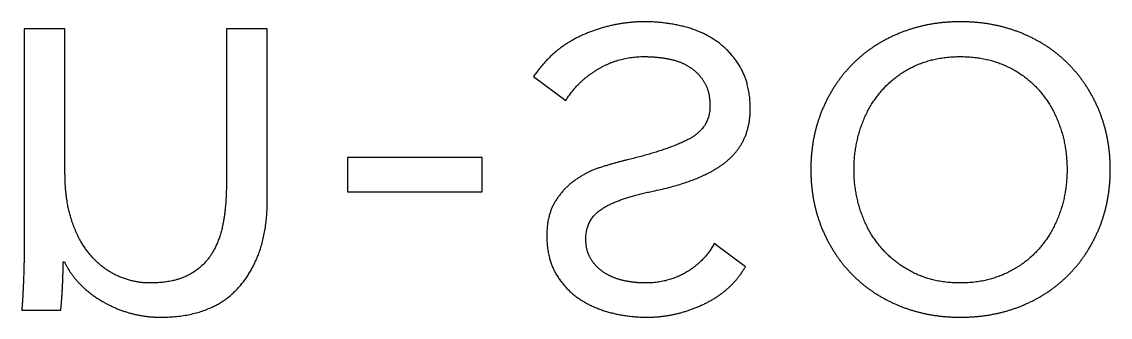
# Model space of a CAD drawing. Header units: millimetres. Extents: x -40 to 41.9, y -24 to 27.5.
# Drawn here: x -6.704 to -3.983, y -2.845 to -2.107 of the extents above; entities that cross this region are included whole.
import ezdxf

# ---------------------------------------------------------------- set-up
doc = ezdxf.new("R2010")
doc.units = ezdxf.units.MM

msp = doc.modelspace()

# ---------------------------------------------------------------- linework, layer by layer
for p, q in [((-5.1472, -2.1065, 0.05), (-5.1472, -2.1065)), ((-5.1472, -2.1065, 0.05), (-5.1472, -2.1065)), ((-5.052, -2.1178, 0.05), (-5.052, -2.1178)), ((-5.052, -2.1178, 0.05), (-5.052, -2.1178)), ((-4.3582, -2.1065, 0.05), (-4.3582, -2.1065)), ((-4.3582, -2.1065, 0.05), (-4.3582, -2.1065)), ((-6.5962, -2.1245), (-6.6982, -2.1245)), ((-6.6982, -2.1245), (-6.6982, -2.672)), ((-6.5962, -2.1245), (-6.6982, -2.1245)), ((-6.5962, -2.1245, 0.05), (-6.6982, -2.1245, 0.05)), ((-6.6982, -2.1245, 0.05), (-6.6982, -2.1245)), ((-6.6982, -2.1245), (-6.6982, -2.672)), ((-6.6982, -2.1245, 0.05), (-6.6982, -2.1245)), ((-6.6982, -2.1245, 0.05), (-6.6982, -2.672, 0.05)), ((-6.6982, -2.1245, 0.05), (-6.6982, -2.672, 0.05)), ((-6.5962, -2.1245, 0.05), (-6.6982, -2.1245, 0.05)), ((-6.5962, -2.4845), (-6.5962, -2.1245)), ((-6.5962, -2.4845), (-6.5962, -2.1245)), ((-6.5962, -2.4845, 0.05), (-6.5962, -2.1245, 0.05)), ((-6.5962, -2.1245, 0.05), (-6.5962, -2.1245)), ((-6.5962, -2.1245, 0.05), (-6.5962, -2.1245)), ((-6.5962, -2.4845, 0.05), (-6.5962, -2.1245, 0.05)), ((-6.0907, -2.1245), (-6.1927, -2.1245)), ((-6.1927, -2.1245), (-6.1927, -2.513)), ((-6.0907, -2.1245), (-6.1927, -2.1245)), ((-6.0907, -2.1245, 0.05), (-6.1927, -2.1245, 0.05)), ((-6.1927, -2.1245, 0.05), (-6.1927, -2.1245)), ((-6.1927, -2.1245), (-6.1927, -2.513)), ((-6.1927, -2.1245, 0.05), (-6.1927, -2.1245)), ((-6.1927, -2.1245, 0.05), (-6.1927, -2.513, 0.05)), ((-6.1927, -2.1245, 0.05), (-6.1927, -2.513, 0.05)), ((-6.0907, -2.1245, 0.05), (-6.1927, -2.1245, 0.05)), ((-6.0907, -2.555), (-6.0907, -2.1245)), ((-6.0907, -2.555), (-6.0907, -2.1245)), ((-6.0907, -2.555, 0.05), (-6.0907, -2.1245, 0.05)), ((-6.0907, -2.1245, 0.05), (-6.0907, -2.1245)), ((-6.0907, -2.1245, 0.05), (-6.0907, -2.1245)), ((-6.0907, -2.555, 0.05), (-6.0907, -2.1245, 0.05)), ((-5.3017, -2.1395, 0.05), (-5.3017, -2.1395)), ((-5.3017, -2.1395, 0.05), (-5.3017, -2.1395)), ((-4.5082, -2.1343, 0.05), (-4.5082, -2.1343)), ((-4.5082, -2.1343, 0.05), (-4.5082, -2.1343)), ((-4.2067, -2.1343, 0.05), (-4.2067, -2.1343)), ((-4.2067, -2.1343, 0.05), (-4.2067, -2.1343)), ((-4.9672, -2.1553, 0.05), (-4.9672, -2.1553)), ((-4.9672, -2.1553, 0.05), (-4.9672, -2.1553)), ((-5.1488, -2.1935, 0.05), (-5.1488, -2.1935)), ((-5.1488, -2.1935, 0.05), (-5.1488, -2.1935)), ((-5.0857, -2.1995, 0.05), (-5.0857, -2.1995)), ((-5.0857, -2.1995, 0.05), (-5.0857, -2.1995)), ((-4.3582, -2.1935), (-4.3582, -2.1935, 0.05)), ((-4.3582, -2.1935), (-4.3582, -2.1935, 0.05)), ((-5.2642, -2.225, 0.05), (-5.2642, -2.225)), ((-5.2642, -2.225, 0.05), (-5.2642, -2.225)), ((-5.0332, -2.2205, 0.05), (-5.0332, -2.2205)), ((-5.0332, -2.2205, 0.05), (-5.0332, -2.2205)), ((-4.9065, -2.2228, 0.05), (-4.9065, -2.2228)), ((-4.9065, -2.2228, 0.05), (-4.9065, -2.2228)), ((-4.6267, -2.2115, 0.05), (-4.6267, -2.2115)), ((-4.6267, -2.2115, 0.05), (-4.6267, -2.2115)), ((-4.4685, -2.2152), (-4.4685, -2.2152, 0.05)), ((-4.4685, -2.2152), (-4.4685, -2.2152, 0.05)), ((-4.2472, -2.2152), (-4.2472, -2.2152, 0.05)), ((-4.2472, -2.2152), (-4.2472, -2.2152, 0.05)), ((-4.0882, -2.2115, 0.05), (-4.0882, -2.2115)), ((-4.0882, -2.2115, 0.05), (-4.0882, -2.2115)), ((-5.4247, -2.243), (-5.3438, -2.303)), ((-5.4247, -2.243, 0.05), (-5.4247, -2.243)), ((-5.4247, -2.243), (-5.3438, -2.303)), ((-5.4247, -2.243, 0.05), (-5.4247, -2.243)), ((-5.4247, -2.243, 0.05), (-5.3438, -2.303, 0.05)), ((-5.4247, -2.243, 0.05), (-5.3438, -2.303, 0.05)), ((-4.9972, -2.2588, 0.05), (-4.9972, -2.2588)), ((-4.9972, -2.2588, 0.05), (-4.9972, -2.2588)), ((-4.5517, -2.2752), (-4.5517, -2.2752, 0.05)), ((-4.5517, -2.2752), (-4.5517, -2.2752, 0.05)), ((-4.1632, -2.2752), (-4.1632, -2.2752, 0.05)), ((-4.1632, -2.2752), (-4.1632, -2.2752, 0.05)), ((-5.3438, -2.303, 0.05), (-5.3438, -2.303)), ((-5.3438, -2.303, 0.05), (-5.3438, -2.303)), ((-4.9838, -2.3165, 0.05), (-4.9838, -2.3165)), ((-4.9838, -2.3165, 0.05), (-4.9838, -2.3165)), ((-4.8832, -2.324, 0.05), (-4.8832, -2.324)), ((-4.8832, -2.324, 0.05), (-4.8832, -2.324)), ((-4.704, -2.3285, 0.05), (-4.704, -2.3285)), ((-4.704, -2.3285, 0.05), (-4.704, -2.3285)), ((-4.011, -2.3285, 0.05), (-4.011, -2.3285)), ((-4.011, -2.3285, 0.05), (-4.011, -2.3285)), ((-4.605, -2.3652), (-4.605, -2.3652, 0.05)), ((-4.605, -2.3652), (-4.605, -2.3652, 0.05)), ((-4.11, -2.3652), (-4.11, -2.3652, 0.05)), ((-4.11, -2.3652), (-4.11, -2.3652, 0.05)), ((-5.037, -2.3997, 0.05), (-5.037, -2.3997)), ((-5.037, -2.3997, 0.05), (-5.037, -2.3997)), ((-5.5537, -2.4455), (-5.8897, -2.4455)), ((-5.8897, -2.4455), (-5.8897, -2.531)), ((-5.5537, -2.4455), (-5.8897, -2.4455)), ((-5.5537, -2.4455, 0.05), (-5.8897, -2.4455, 0.05)), ((-5.8897, -2.4455, 0.05), (-5.8897, -2.4455)), ((-5.8897, -2.4455), (-5.8897, -2.531)), ((-5.8897, -2.4455, 0.05), (-5.8897, -2.4455)), ((-5.8897, -2.4455, 0.05), (-5.8897, -2.531, 0.05)), ((-5.8897, -2.4455, 0.05), (-5.8897, -2.531, 0.05)), ((-5.5537, -2.4455, 0.05), (-5.8897, -2.4455, 0.05)), ((-5.5537, -2.531), (-5.5537, -2.4455)), ((-5.5537, -2.531), (-5.5537, -2.4455)), ((-5.5537, -2.531, 0.05), (-5.5537, -2.4455, 0.05)), ((-5.5537, -2.4455, 0.05), (-5.5537, -2.4455)), ((-5.5537, -2.4455, 0.05), (-5.5537, -2.4455)), ((-5.5537, -2.531, 0.05), (-5.5537, -2.4455, 0.05)), ((-5.2575, -2.4703, 0.05), (-5.2575, -2.4703)), ((-5.2575, -2.4703, 0.05), (-5.2575, -2.4703)), ((-5.1907, -2.4515, 0.05), (-5.1907, -2.4515)), ((-5.1907, -2.4515, 0.05), (-5.1907, -2.4515)), ((-4.9425, -2.4553, 0.05), (-4.9425, -2.4553)), ((-4.9425, -2.4553, 0.05), (-4.9425, -2.4553)), ((-4.7317, -2.4755, 0.05), (-4.7317, -2.4755)), ((-4.7317, -2.4755, 0.05), (-4.7317, -2.4755)), ((-4.6237, -2.4755), (-4.6237, -2.4755, 0.05)), ((-4.6237, -2.4755), (-4.6237, -2.4755, 0.05)), ((-4.0912, -2.4755, 0.05), (-4.0912, -2.4755)), ((-4.0912, -2.4755, 0.05), (-4.0912, -2.4755)), ((-3.9832, -2.4755), (-3.9832, -2.4755, 0.05)), ((-3.9832, -2.4755), (-3.9832, -2.4755, 0.05)), ((-6.5962, -2.4845, 0.05), (-6.5962, -2.4845)), ((-6.5962, -2.4845, 0.05), (-6.5962, -2.4845)), ((-5.3227, -2.5033, 0.05), (-5.3227, -2.5033)), ((-5.3227, -2.5033, 0.05), (-5.3227, -2.5033)), ((-6.1927, -2.513, 0.05), (-6.1927, -2.513)), ((-6.1927, -2.513, 0.05), (-6.1927, -2.513)), ((-5.1263, -2.5295, 0.05), (-5.1263, -2.5295)), ((-5.1263, -2.5295, 0.05), (-5.1263, -2.5295)), ((-6.0907, -2.555, 0.05), (-6.0907, -2.555)), ((-6.0907, -2.555, 0.05), (-6.0907, -2.555)), ((-5.8897, -2.531), (-5.5537, -2.531)), ((-5.8897, -2.531, 0.05), (-5.8897, -2.531)), ((-5.8897, -2.531), (-5.5537, -2.531)), ((-5.8897, -2.531, 0.05), (-5.8897, -2.531)), ((-5.8897, -2.531, 0.05), (-5.5537, -2.531, 0.05)), ((-5.8897, -2.531, 0.05), (-5.5537, -2.531, 0.05)), ((-5.5537, -2.531), (-5.5537, -2.531, 0.05)), ((-5.5537, -2.531), (-5.5537, -2.531, 0.05)), ((-5.3722, -2.558, 0.05), (-5.3722, -2.558)), ((-5.3722, -2.558, 0.05), (-5.3722, -2.558)), ((-5.2537, -2.5737, 0.05), (-5.2537, -2.5737)), ((-5.2537, -2.5737, 0.05), (-5.2537, -2.5737)), ((-6.5782, -2.6067, 0.05), (-6.5782, -2.6067)), ((-6.5782, -2.6067, 0.05), (-6.5782, -2.6067)), ((-4.605, -2.5858), (-4.605, -2.5858, 0.05)), ((-4.605, -2.5858), (-4.605, -2.5858, 0.05)), ((-4.11, -2.5858), (-4.11, -2.5858, 0.05)), ((-4.11, -2.5858), (-4.11, -2.5858, 0.05)), ((-6.2017, -2.6135, 0.05), (-6.2017, -2.6135)), ((-6.2017, -2.6135, 0.05), (-6.2017, -2.6135)), ((-4.704, -2.6225, 0.05), (-4.704, -2.6225)), ((-4.704, -2.6225, 0.05), (-4.704, -2.6225)), ((-4.011, -2.6225, 0.05), (-4.011, -2.6225)), ((-4.011, -2.6225, 0.05), (-4.011, -2.6225)), ((-5.3917, -2.6405, 0.05), (-5.3917, -2.6405)), ((-5.3917, -2.6405, 0.05), (-5.3917, -2.6405)), ((-5.2942, -2.6495, 0.05), (-5.2942, -2.6495)), ((-5.2942, -2.6495, 0.05), (-5.2942, -2.6495)), ((-4.8952, -2.7185), (-4.9732, -2.66)), ((-4.8952, -2.7185), (-4.9732, -2.66)), ((-4.8952, -2.7185, 0.05), (-4.9732, -2.66, 0.05)), ((-4.9732, -2.66, 0.05), (-4.9732, -2.66)), ((-4.9732, -2.66, 0.05), (-4.9732, -2.66)), ((-4.8952, -2.7185, 0.05), (-4.9732, -2.66, 0.05)), ((-6.6982, -2.672, 0.05), (-6.6982, -2.672)), ((-6.6982, -2.672, 0.05), (-6.6982, -2.672)), ((-6.5302, -2.6922, 0.05), (-6.5302, -2.6922)), ((-6.5302, -2.6922, 0.05), (-6.5302, -2.6922)), ((-6.2325, -2.6908, 0.05), (-6.2325, -2.6908)), ((-6.2325, -2.6908, 0.05), (-6.2325, -2.6908)), ((-4.5517, -2.6758), (-4.5517, -2.6758, 0.05)), ((-4.5517, -2.6758), (-4.5517, -2.6758, 0.05)), ((-4.1632, -2.6758), (-4.1632, -2.6758, 0.05)), ((-4.1632, -2.6758), (-4.1632, -2.6758, 0.05)), ((-6.6007, -2.7065), (-6.5977, -2.7065)), ((-6.6007, -2.7065, 0.05), (-6.6007, -2.7065)), ((-6.6007, -2.7065), (-6.5977, -2.7065)), ((-6.6007, -2.7065, 0.05), (-6.6007, -2.7065)), ((-6.6007, -2.7065, 0.05), (-6.5977, -2.7065, 0.05)), ((-6.6007, -2.7065, 0.05), (-6.5977, -2.7065, 0.05)), ((-6.5977, -2.7065, 0.05), (-6.5977, -2.7065)), ((-6.5977, -2.7065, 0.05), (-6.5977, -2.7065)), ((-5.2815, -2.699, 0.05), (-5.2815, -2.699)), ((-5.2815, -2.699, 0.05), (-5.2815, -2.699)), ((-4.8952, -2.7185), (-4.8952, -2.7185, 0.05)), ((-4.8952, -2.7185), (-4.8952, -2.7185, 0.05)), ((-6.6997, -2.7455, 0.05), (-6.6997, -2.7455)), ((-6.6997, -2.7455, 0.05), (-6.6997, -2.7455)), ((-6.462, -2.7425, 0.05), (-6.462, -2.7425)), ((-6.462, -2.7425, 0.05), (-6.462, -2.7425)), ((-6.291, -2.741, 0.05), (-6.291, -2.741)), ((-6.291, -2.741, 0.05), (-6.291, -2.741)), ((-5.3707, -2.7327, 0.05), (-5.3707, -2.7327)), ((-5.3707, -2.7327, 0.05), (-5.3707, -2.7327)), ((-5.2477, -2.7335, 0.05), (-5.2477, -2.7335)), ((-5.2477, -2.7335, 0.05), (-5.2477, -2.7335)), ((-5.0415, -2.7313, 0.05), (-5.0415, -2.7313)), ((-5.0415, -2.7313, 0.05), (-5.0415, -2.7313)), ((-4.6267, -2.7395, 0.05), (-4.6267, -2.7395)), ((-4.6267, -2.7395, 0.05), (-4.6267, -2.7395)), ((-4.4685, -2.7365), (-4.4685, -2.7365, 0.05)), ((-4.4685, -2.7365), (-4.4685, -2.7365, 0.05)), ((-4.2472, -2.7365), (-4.2472, -2.7365, 0.05)), ((-4.2472, -2.7365), (-4.2472, -2.7365, 0.05)), ((-4.0882, -2.7395, 0.05), (-4.0882, -2.7395)), ((-4.0882, -2.7395, 0.05), (-4.0882, -2.7395)), ((-6.6022, -2.7635, 0.05), (-6.6022, -2.7635)), ((-6.6022, -2.7635, 0.05), (-6.6022, -2.7635)), ((-6.3832, -2.759, 0.05), (-6.3832, -2.759)), ((-6.3832, -2.759, 0.05), (-6.3832, -2.759)), ((-6.1575, -2.765, 0.05), (-6.1575, -2.765)), ((-6.1575, -2.765, 0.05), (-6.1575, -2.765)), ((-5.1997, -2.753, 0.05), (-5.1997, -2.753)), ((-5.1997, -2.753, 0.05), (-5.1997, -2.753)), ((-5.1457, -2.759, 0.05), (-5.1457, -2.759)), ((-5.1457, -2.759, 0.05), (-5.1457, -2.759)), ((-4.3582, -2.759), (-4.3582, -2.759, 0.05)), ((-4.3582, -2.759), (-4.3582, -2.759, 0.05)), ((-5.3145, -2.7958, 0.05), (-5.3145, -2.7958)), ((-5.3145, -2.7958, 0.05), (-5.3145, -2.7958)), ((-6.7042, -2.8265), (-6.6067, -2.8265)), ((-6.7042, -2.8265), (-6.6067, -2.8265)), ((-6.7042, -2.8265), (-6.7042, -2.8265, 0.05)), ((-6.7042, -2.8265, 0.05), (-6.6067, -2.8265, 0.05)), ((-6.7042, -2.8265), (-6.7042, -2.8265, 0.05)), ((-6.7042, -2.8265, 0.05), (-6.6067, -2.8265, 0.05)), ((-6.6067, -2.8265, 0.05), (-6.6067, -2.8265)), ((-6.6067, -2.8265, 0.05), (-6.6067, -2.8265)), ((-6.5002, -2.8063, 0.05), (-6.5002, -2.8063)), ((-6.5002, -2.8063, 0.05), (-6.5002, -2.8063)), ((-4.9987, -2.8115, 0.05), (-4.9987, -2.8115)), ((-4.9987, -2.8115, 0.05), (-4.9987, -2.8115)), ((-4.5082, -2.8168, 0.05), (-4.5082, -2.8168)), ((-4.5082, -2.8168, 0.05), (-4.5082, -2.8168)), ((-4.2067, -2.8168, 0.05), (-4.2067, -2.8168)), ((-4.2067, -2.8168, 0.05), (-4.2067, -2.8168)), ((-6.3577, -2.8445, 0.05), (-6.3577, -2.8445)), ((-6.3577, -2.8445, 0.05), (-6.3577, -2.8445)), ((-5.2342, -2.8325, 0.05), (-5.2342, -2.8325)), ((-5.2342, -2.8325, 0.05), (-5.2342, -2.8325)), ((-5.1413, -2.8445, 0.05), (-5.1413, -2.8445)), ((-5.1413, -2.8445, 0.05), (-5.1413, -2.8445)), ((-4.3582, -2.8445, 0.05), (-4.3582, -2.8445)), ((-4.3582, -2.8445, 0.05), (-4.3582, -2.8445))]:
    msp.add_line(p, q)
for points in [[(-5.1472, -2.1065), (-5.2267, -2.1065), (-5.3017, -2.1395)], [(-5.1472, -2.1065), (-5.2267, -2.1065), (-5.3017, -2.1395)], [(-5.1472, -2.1065, 0.05), (-5.2267, -2.1065, 0.05), (-5.3017, -2.1395, 0.05)], [(-5.1472, -2.1065, 0.05), (-5.2267, -2.1065, 0.05), (-5.3017, -2.1395, 0.05)], [(-5.052, -2.1178), (-5.0992, -2.1065), (-5.1472, -2.1065)], [(-5.052, -2.1178), (-5.0992, -2.1065), (-5.1472, -2.1065)], [(-5.052, -2.1178, 0.05), (-5.0992, -2.1065, 0.05), (-5.1472, -2.1065, 0.05)], [(-5.052, -2.1178, 0.05), (-5.0992, -2.1065, 0.05), (-5.1472, -2.1065, 0.05)], [(-4.9672, -2.1553), (-5.0047, -2.129), (-5.052, -2.1178)], [(-4.9672, -2.1553), (-5.0047, -2.129), (-5.052, -2.1178)], [(-4.9672, -2.1553, 0.05), (-5.0047, -2.129, 0.05), (-5.052, -2.1178, 0.05)], [(-4.9672, -2.1553, 0.05), (-5.0047, -2.129, 0.05), (-5.052, -2.1178, 0.05)], [(-4.3582, -2.1065), (-4.4392, -2.1065), (-4.5082, -2.1343)], [(-4.3582, -2.1065), (-4.4392, -2.1065), (-4.5082, -2.1343)], [(-4.3582, -2.1065, 0.05), (-4.4392, -2.1065, 0.05), (-4.5082, -2.1343, 0.05)], [(-4.3582, -2.1065, 0.05), (-4.4392, -2.1065, 0.05), (-4.5082, -2.1343, 0.05)], [(-4.2067, -2.1343), (-4.2757, -2.1065), (-4.3582, -2.1065)], [(-4.2067, -2.1343), (-4.2757, -2.1065), (-4.3582, -2.1065)], [(-4.2067, -2.1343, 0.05), (-4.2757, -2.1065, 0.05), (-4.3582, -2.1065, 0.05)], [(-4.2067, -2.1343, 0.05), (-4.2757, -2.1065, 0.05), (-4.3582, -2.1065, 0.05)], [(-5.3017, -2.1395), (-5.3767, -2.1725), (-5.4247, -2.243)], [(-5.3017, -2.1395), (-5.3767, -2.1725), (-5.4247, -2.243)], [(-5.3017, -2.1395, 0.05), (-5.3767, -2.1725, 0.05), (-5.4247, -2.243, 0.05)], [(-5.3017, -2.1395, 0.05), (-5.3767, -2.1725, 0.05), (-5.4247, -2.243, 0.05)], [(-4.5082, -2.1343), (-4.5772, -2.162), (-4.6267, -2.2115)], [(-4.5082, -2.1343), (-4.5772, -2.162), (-4.6267, -2.2115)], [(-4.5082, -2.1343, 0.05), (-4.5772, -2.162, 0.05), (-4.6267, -2.2115, 0.05)], [(-4.5082, -2.1343, 0.05), (-4.5772, -2.162, 0.05), (-4.6267, -2.2115, 0.05)], [(-4.0882, -2.2115), (-4.1377, -2.162), (-4.2067, -2.1343)], [(-4.0882, -2.2115), (-4.1377, -2.162), (-4.2067, -2.1343)], [(-4.0882, -2.2115, 0.05), (-4.1377, -2.162, 0.05), (-4.2067, -2.1343, 0.05)], [(-4.0882, -2.2115, 0.05), (-4.1377, -2.162, 0.05), (-4.2067, -2.1343, 0.05)], [(-4.9065, -2.2228), (-4.9297, -2.1815), (-4.9672, -2.1553)], [(-4.9065, -2.2228), (-4.9297, -2.1815), (-4.9672, -2.1553)], [(-4.9065, -2.2228, 0.05), (-4.9297, -2.1815, 0.05), (-4.9672, -2.1553, 0.05)], [(-4.9065, -2.2228, 0.05), (-4.9297, -2.1815, 0.05), (-4.9672, -2.1553, 0.05)], [(-5.2642, -2.225), (-5.2117, -2.1935), (-5.1488, -2.1935)], [(-5.2642, -2.225), (-5.2117, -2.1935), (-5.1488, -2.1935)], [(-5.2642, -2.225, 0.05), (-5.2117, -2.1935, 0.05), (-5.1488, -2.1935, 0.05)], [(-5.2642, -2.225, 0.05), (-5.2117, -2.1935, 0.05), (-5.1488, -2.1935, 0.05)], [(-5.1488, -2.1935), (-5.1157, -2.1935), (-5.0857, -2.1995)], [(-5.1488, -2.1935), (-5.1157, -2.1935), (-5.0857, -2.1995)], [(-5.1488, -2.1935, 0.05), (-5.1157, -2.1935, 0.05), (-5.0857, -2.1995, 0.05)], [(-5.1488, -2.1935, 0.05), (-5.1157, -2.1935, 0.05), (-5.0857, -2.1995, 0.05)], [(-5.0857, -2.1995), (-5.0557, -2.2055), (-5.0332, -2.2205)], [(-5.0857, -2.1995), (-5.0557, -2.2055), (-5.0332, -2.2205)], [(-5.0857, -2.1995, 0.05), (-5.0557, -2.2055, 0.05), (-5.0332, -2.2205, 0.05)], [(-5.0857, -2.1995, 0.05), (-5.0557, -2.2055, 0.05), (-5.0332, -2.2205, 0.05)], [(-4.4685, -2.2152), (-4.4197, -2.1935), (-4.3582, -2.1935)], [(-4.4685, -2.2152), (-4.4197, -2.1935), (-4.3582, -2.1935)], [(-4.4685, -2.2152, 0.05), (-4.4197, -2.1935, 0.05), (-4.3582, -2.1935, 0.05)], [(-4.4685, -2.2152, 0.05), (-4.4197, -2.1935, 0.05), (-4.3582, -2.1935, 0.05)], [(-4.3582, -2.1935), (-4.2967, -2.1935), (-4.2472, -2.2152)], [(-4.3582, -2.1935), (-4.2967, -2.1935), (-4.2472, -2.2152)], [(-4.3582, -2.1935, 0.05), (-4.2967, -2.1935, 0.05), (-4.2472, -2.2152, 0.05)], [(-4.3582, -2.1935, 0.05), (-4.2967, -2.1935, 0.05), (-4.2472, -2.2152, 0.05)], [(-5.3438, -2.303), (-5.3167, -2.2565), (-5.2642, -2.225)], [(-5.3438, -2.303), (-5.3167, -2.2565), (-5.2642, -2.225)], [(-5.3438, -2.303, 0.05), (-5.3167, -2.2565, 0.05), (-5.2642, -2.225, 0.05)], [(-5.3438, -2.303, 0.05), (-5.3167, -2.2565, 0.05), (-5.2642, -2.225, 0.05)], [(-5.0332, -2.2205), (-5.0107, -2.2355), (-4.9972, -2.2588)], [(-5.0332, -2.2205), (-5.0107, -2.2355), (-4.9972, -2.2588)], [(-5.0332, -2.2205, 0.05), (-5.0107, -2.2355, 0.05), (-4.9972, -2.2588, 0.05)], [(-5.0332, -2.2205, 0.05), (-5.0107, -2.2355, 0.05), (-4.9972, -2.2588, 0.05)], [(-4.8832, -2.324), (-4.8832, -2.264), (-4.9065, -2.2228)], [(-4.8832, -2.324), (-4.8832, -2.264), (-4.9065, -2.2228)], [(-4.8832, -2.324, 0.05), (-4.8832, -2.264, 0.05), (-4.9065, -2.2228, 0.05)], [(-4.8832, -2.324, 0.05), (-4.8832, -2.264, 0.05), (-4.9065, -2.2228, 0.05)], [(-4.6267, -2.2115), (-4.6762, -2.261), (-4.704, -2.3285)], [(-4.6267, -2.2115), (-4.6762, -2.261), (-4.704, -2.3285)], [(-4.6267, -2.2115, 0.05), (-4.6762, -2.261, 0.05), (-4.704, -2.3285, 0.05)], [(-4.6267, -2.2115, 0.05), (-4.6762, -2.261, 0.05), (-4.704, -2.3285, 0.05)], [(-4.5517, -2.2752), (-4.5172, -2.237), (-4.4685, -2.2152)], [(-4.5517, -2.2752), (-4.5172, -2.237), (-4.4685, -2.2152)], [(-4.5517, -2.2752, 0.05), (-4.5172, -2.237, 0.05), (-4.4685, -2.2152, 0.05)], [(-4.5517, -2.2752, 0.05), (-4.5172, -2.237, 0.05), (-4.4685, -2.2152, 0.05)], [(-4.2472, -2.2152), (-4.1977, -2.237), (-4.1632, -2.2752)], [(-4.2472, -2.2152), (-4.1977, -2.237), (-4.1632, -2.2752)], [(-4.2472, -2.2152, 0.05), (-4.1977, -2.237, 0.05), (-4.1632, -2.2752, 0.05)], [(-4.2472, -2.2152, 0.05), (-4.1977, -2.237, 0.05), (-4.1632, -2.2752, 0.05)], [(-4.011, -2.3285), (-4.0387, -2.261), (-4.0882, -2.2115)], [(-4.011, -2.3285), (-4.0387, -2.261), (-4.0882, -2.2115)], [(-4.011, -2.3285, 0.05), (-4.0387, -2.261, 0.05), (-4.0882, -2.2115, 0.05)], [(-4.011, -2.3285, 0.05), (-4.0387, -2.261, 0.05), (-4.0882, -2.2115, 0.05)], [(-4.9972, -2.2588), (-4.9838, -2.282), (-4.9838, -2.3165)], [(-4.9972, -2.2588), (-4.9838, -2.282), (-4.9838, -2.3165)], [(-4.9972, -2.2588, 0.05), (-4.9838, -2.282, 0.05), (-4.9838, -2.3165, 0.05)], [(-4.9972, -2.2588, 0.05), (-4.9838, -2.282, 0.05), (-4.9838, -2.3165, 0.05)], [(-4.605, -2.3652), (-4.5862, -2.3135), (-4.5517, -2.2752)], [(-4.605, -2.3652), (-4.5862, -2.3135), (-4.5517, -2.2752)], [(-4.605, -2.3652, 0.05), (-4.5862, -2.3135, 0.05), (-4.5517, -2.2752, 0.05)], [(-4.605, -2.3652, 0.05), (-4.5862, -2.3135, 0.05), (-4.5517, -2.2752, 0.05)], [(-4.1632, -2.2752), (-4.1287, -2.3135), (-4.11, -2.3652)], [(-4.1632, -2.2752), (-4.1287, -2.3135), (-4.11, -2.3652)], [(-4.1632, -2.2752, 0.05), (-4.1287, -2.3135, 0.05), (-4.11, -2.3652, 0.05)], [(-4.1632, -2.2752, 0.05), (-4.1287, -2.3135, 0.05), (-4.11, -2.3652, 0.05)], [(-4.9838, -2.3165), (-4.9838, -2.372), (-5.037, -2.3997)], [(-4.9838, -2.3165), (-4.9838, -2.372), (-5.037, -2.3997)], [(-4.9838, -2.3165, 0.05), (-4.9838, -2.372, 0.05), (-5.037, -2.3997, 0.05)], [(-4.9838, -2.3165, 0.05), (-4.9838, -2.372, 0.05), (-5.037, -2.3997, 0.05)], [(-4.9425, -2.4553), (-4.8832, -2.4065), (-4.8832, -2.324)], [(-4.9425, -2.4553), (-4.8832, -2.4065), (-4.8832, -2.324)], [(-4.9425, -2.4553, 0.05), (-4.8832, -2.4065, 0.05), (-4.8832, -2.324, 0.05)], [(-4.9425, -2.4553, 0.05), (-4.8832, -2.4065, 0.05), (-4.8832, -2.324, 0.05)], [(-4.704, -2.3285), (-4.7317, -2.396), (-4.7317, -2.4755)], [(-4.704, -2.3285), (-4.7317, -2.396), (-4.7317, -2.4755)], [(-4.704, -2.3285, 0.05), (-4.7317, -2.396, 0.05), (-4.7317, -2.4755, 0.05)], [(-4.704, -2.3285, 0.05), (-4.7317, -2.396, 0.05), (-4.7317, -2.4755, 0.05)], [(-3.9832, -2.4755), (-3.9832, -2.396), (-4.011, -2.3285)], [(-3.9832, -2.4755), (-3.9832, -2.396), (-4.011, -2.3285)], [(-3.9832, -2.4755, 0.05), (-3.9832, -2.396, 0.05), (-4.011, -2.3285, 0.05)], [(-3.9832, -2.4755, 0.05), (-3.9832, -2.396, 0.05), (-4.011, -2.3285, 0.05)], [(-4.6237, -2.4755), (-4.6237, -2.417), (-4.605, -2.3652)], [(-4.6237, -2.4755), (-4.6237, -2.417), (-4.605, -2.3652)], [(-4.6237, -2.4755, 0.05), (-4.6237, -2.417, 0.05), (-4.605, -2.3652, 0.05)], [(-4.6237, -2.4755, 0.05), (-4.6237, -2.417, 0.05), (-4.605, -2.3652, 0.05)], [(-4.11, -2.3652), (-4.0912, -2.417), (-4.0912, -2.4755)], [(-4.11, -2.3652), (-4.0912, -2.417), (-4.0912, -2.4755)], [(-4.11, -2.3652, 0.05), (-4.0912, -2.417, 0.05), (-4.0912, -2.4755, 0.05)], [(-4.11, -2.3652, 0.05), (-4.0912, -2.417, 0.05), (-4.0912, -2.4755, 0.05)], [(-5.037, -2.3997), (-5.0902, -2.4275), (-5.1907, -2.4515)], [(-5.037, -2.3997), (-5.0902, -2.4275), (-5.1907, -2.4515)], [(-5.037, -2.3997, 0.05), (-5.0902, -2.4275, 0.05), (-5.1907, -2.4515, 0.05)], [(-5.037, -2.3997, 0.05), (-5.0902, -2.4275, 0.05), (-5.1907, -2.4515, 0.05)], [(-5.2575, -2.4703), (-5.2927, -2.4815), (-5.3227, -2.5033)], [(-5.2575, -2.4703), (-5.2927, -2.4815), (-5.3227, -2.5033)], [(-5.2575, -2.4703, 0.05), (-5.2927, -2.4815, 0.05), (-5.3227, -2.5033, 0.05)], [(-5.2575, -2.4703, 0.05), (-5.2927, -2.4815, 0.05), (-5.3227, -2.5033, 0.05)], [(-5.1907, -2.4515), (-5.2222, -2.459), (-5.2575, -2.4703)], [(-5.1907, -2.4515), (-5.2222, -2.459), (-5.2575, -2.4703)], [(-5.1907, -2.4515, 0.05), (-5.2222, -2.459, 0.05), (-5.2575, -2.4703, 0.05)], [(-5.1907, -2.4515, 0.05), (-5.2222, -2.459, 0.05), (-5.2575, -2.4703, 0.05)], [(-5.1263, -2.5295), (-5.0017, -2.504), (-4.9425, -2.4553)], [(-5.1263, -2.5295), (-5.0017, -2.504), (-4.9425, -2.4553)], [(-5.1263, -2.5295, 0.05), (-5.0017, -2.504, 0.05), (-4.9425, -2.4553, 0.05)], [(-5.1263, -2.5295, 0.05), (-5.0017, -2.504, 0.05), (-4.9425, -2.4553, 0.05)], [(-4.7317, -2.4755), (-4.7317, -2.555), (-4.704, -2.6225)], [(-4.7317, -2.4755), (-4.7317, -2.555), (-4.704, -2.6225)], [(-4.7317, -2.4755, 0.05), (-4.7317, -2.555, 0.05), (-4.704, -2.6225, 0.05)], [(-4.7317, -2.4755, 0.05), (-4.7317, -2.555, 0.05), (-4.704, -2.6225, 0.05)], [(-4.605, -2.5858), (-4.6237, -2.534), (-4.6237, -2.4755)], [(-4.605, -2.5858), (-4.6237, -2.534), (-4.6237, -2.4755)], [(-4.605, -2.5858, 0.05), (-4.6237, -2.534, 0.05), (-4.6237, -2.4755, 0.05)], [(-4.605, -2.5858, 0.05), (-4.6237, -2.534, 0.05), (-4.6237, -2.4755, 0.05)], [(-4.0912, -2.4755), (-4.0912, -2.534), (-4.11, -2.5858)], [(-4.0912, -2.4755), (-4.0912, -2.534), (-4.11, -2.5858)], [(-4.0912, -2.4755, 0.05), (-4.0912, -2.534, 0.05), (-4.11, -2.5858, 0.05)], [(-4.0912, -2.4755, 0.05), (-4.0912, -2.534, 0.05), (-4.11, -2.5858, 0.05)], [(-4.011, -2.6225), (-3.9832, -2.555), (-3.9832, -2.4755)], [(-4.011, -2.6225), (-3.9832, -2.555), (-3.9832, -2.4755)], [(-4.011, -2.6225, 0.05), (-3.9832, -2.555, 0.05), (-3.9832, -2.4755, 0.05)], [(-4.011, -2.6225, 0.05), (-3.9832, -2.555, 0.05), (-3.9832, -2.4755, 0.05)], [(-6.5782, -2.6067), (-6.5962, -2.555), (-6.5962, -2.4845)], [(-6.5782, -2.6067), (-6.5962, -2.555), (-6.5962, -2.4845)], [(-6.5782, -2.6067, 0.05), (-6.5962, -2.555, 0.05), (-6.5962, -2.4845, 0.05)], [(-6.5782, -2.6067, 0.05), (-6.5962, -2.555, 0.05), (-6.5962, -2.4845, 0.05)], [(-5.3227, -2.5033), (-5.3527, -2.525), (-5.3722, -2.558)], [(-5.3227, -2.5033), (-5.3527, -2.525), (-5.3722, -2.558)], [(-5.3227, -2.5033, 0.05), (-5.3527, -2.525, 0.05), (-5.3722, -2.558, 0.05)], [(-5.3227, -2.5033, 0.05), (-5.3527, -2.525, 0.05), (-5.3722, -2.558, 0.05)], [(-6.1927, -2.513), (-6.1927, -2.5685), (-6.2017, -2.6135)], [(-6.1927, -2.513), (-6.1927, -2.5685), (-6.2017, -2.6135)], [(-6.1927, -2.513, 0.05), (-6.1927, -2.5685, 0.05), (-6.2017, -2.6135, 0.05)], [(-6.1927, -2.513, 0.05), (-6.1927, -2.5685, 0.05), (-6.2017, -2.6135, 0.05)], [(-5.2537, -2.5737), (-5.2132, -2.5475), (-5.1263, -2.5295)], [(-5.2537, -2.5737), (-5.2132, -2.5475), (-5.1263, -2.5295)], [(-5.2537, -2.5737, 0.05), (-5.2132, -2.5475, 0.05), (-5.1263, -2.5295, 0.05)], [(-5.2537, -2.5737, 0.05), (-5.2132, -2.5475, 0.05), (-5.1263, -2.5295, 0.05)], [(-6.1575, -2.765), (-6.0907, -2.6855), (-6.0907, -2.555)], [(-6.1575, -2.765), (-6.0907, -2.6855), (-6.0907, -2.555)], [(-6.1575, -2.765, 0.05), (-6.0907, -2.6855, 0.05), (-6.0907, -2.555, 0.05)], [(-6.1575, -2.765, 0.05), (-6.0907, -2.6855, 0.05), (-6.0907, -2.555, 0.05)], [(-5.3722, -2.558), (-5.3917, -2.591), (-5.3917, -2.6405)], [(-5.3722, -2.558), (-5.3917, -2.591), (-5.3917, -2.6405)], [(-5.3722, -2.558, 0.05), (-5.3917, -2.591, 0.05), (-5.3917, -2.6405, 0.05)], [(-5.3722, -2.558, 0.05), (-5.3917, -2.591, 0.05), (-5.3917, -2.6405, 0.05)], [(-5.2942, -2.6495), (-5.2942, -2.6), (-5.2537, -2.5737)], [(-5.2942, -2.6495), (-5.2942, -2.6), (-5.2537, -2.5737)], [(-5.2942, -2.6495, 0.05), (-5.2942, -2.6, 0.05), (-5.2537, -2.5737, 0.05)], [(-5.2942, -2.6495, 0.05), (-5.2942, -2.6, 0.05), (-5.2537, -2.5737, 0.05)], [(-6.5302, -2.6922), (-6.5602, -2.6585), (-6.5782, -2.6067)], [(-6.5302, -2.6922), (-6.5602, -2.6585), (-6.5782, -2.6067)], [(-6.5302, -2.6922, 0.05), (-6.5602, -2.6585, 0.05), (-6.5782, -2.6067, 0.05)], [(-6.5302, -2.6922, 0.05), (-6.5602, -2.6585, 0.05), (-6.5782, -2.6067, 0.05)], [(-4.5517, -2.6758), (-4.5862, -2.6375), (-4.605, -2.5858)], [(-4.5517, -2.6758), (-4.5862, -2.6375), (-4.605, -2.5858)], [(-4.5517, -2.6758, 0.05), (-4.5862, -2.6375, 0.05), (-4.605, -2.5858, 0.05)], [(-4.5517, -2.6758, 0.05), (-4.5862, -2.6375, 0.05), (-4.605, -2.5858, 0.05)], [(-4.11, -2.5858), (-4.1287, -2.6375), (-4.1632, -2.6758)], [(-4.11, -2.5858), (-4.1287, -2.6375), (-4.1632, -2.6758)], [(-4.11, -2.5858, 0.05), (-4.1287, -2.6375, 0.05), (-4.1632, -2.6758, 0.05)], [(-4.11, -2.5858, 0.05), (-4.1287, -2.6375, 0.05), (-4.1632, -2.6758, 0.05)], [(-6.2017, -2.6135), (-6.2107, -2.6585), (-6.2325, -2.6908)], [(-6.2017, -2.6135), (-6.2107, -2.6585), (-6.2325, -2.6908)], [(-6.2017, -2.6135, 0.05), (-6.2107, -2.6585, 0.05), (-6.2325, -2.6908, 0.05)], [(-6.2017, -2.6135, 0.05), (-6.2107, -2.6585, 0.05), (-6.2325, -2.6908, 0.05)], [(-4.704, -2.6225), (-4.6762, -2.69), (-4.6267, -2.7395)], [(-4.704, -2.6225), (-4.6762, -2.69), (-4.6267, -2.7395)], [(-4.704, -2.6225, 0.05), (-4.6762, -2.69, 0.05), (-4.6267, -2.7395, 0.05)], [(-4.704, -2.6225, 0.05), (-4.6762, -2.69, 0.05), (-4.6267, -2.7395, 0.05)], [(-4.0882, -2.7395), (-4.0387, -2.69), (-4.011, -2.6225)], [(-4.0882, -2.7395), (-4.0387, -2.69), (-4.011, -2.6225)], [(-4.0882, -2.7395, 0.05), (-4.0387, -2.69, 0.05), (-4.011, -2.6225, 0.05)], [(-4.0882, -2.7395, 0.05), (-4.0387, -2.69, 0.05), (-4.011, -2.6225, 0.05)], [(-5.3917, -2.6405), (-5.3917, -2.6945), (-5.3707, -2.7327)], [(-5.3917, -2.6405), (-5.3917, -2.6945), (-5.3707, -2.7327)], [(-5.3917, -2.6405, 0.05), (-5.3917, -2.6945, 0.05), (-5.3707, -2.7327, 0.05)], [(-5.3917, -2.6405, 0.05), (-5.3917, -2.6945, 0.05), (-5.3707, -2.7327, 0.05)], [(-5.2815, -2.699), (-5.2942, -2.678), (-5.2942, -2.6495)], [(-5.2815, -2.699), (-5.2942, -2.678), (-5.2942, -2.6495)], [(-5.2815, -2.699, 0.05), (-5.2942, -2.678, 0.05), (-5.2942, -2.6495, 0.05)], [(-5.2815, -2.699, 0.05), (-5.2942, -2.678, 0.05), (-5.2942, -2.6495, 0.05)], [(-4.9732, -2.66), (-4.9957, -2.7035), (-5.0415, -2.7313)], [(-4.9732, -2.66), (-4.9957, -2.7035), (-5.0415, -2.7313)], [(-4.9732, -2.66, 0.05), (-4.9957, -2.7035, 0.05), (-5.0415, -2.7313, 0.05)], [(-4.9732, -2.66, 0.05), (-4.9957, -2.7035, 0.05), (-5.0415, -2.7313, 0.05)], [(-6.6982, -2.672), (-6.6982, -2.7005), (-6.6997, -2.7455)], [(-6.6982, -2.672), (-6.6982, -2.7005), (-6.6997, -2.7455)], [(-6.6982, -2.672, 0.05), (-6.6982, -2.7005, 0.05), (-6.6997, -2.7455, 0.05)], [(-6.6982, -2.672, 0.05), (-6.6982, -2.7005, 0.05), (-6.6997, -2.7455, 0.05)], [(-6.462, -2.7425), (-6.5002, -2.726), (-6.5302, -2.6922)], [(-6.462, -2.7425), (-6.5002, -2.726), (-6.5302, -2.6922)], [(-6.462, -2.7425, 0.05), (-6.5002, -2.726, 0.05), (-6.5302, -2.6922, 0.05)], [(-6.462, -2.7425, 0.05), (-6.5002, -2.726, 0.05), (-6.5302, -2.6922, 0.05)], [(-6.2325, -2.6908), (-6.2542, -2.723), (-6.291, -2.741)], [(-6.2325, -2.6908), (-6.2542, -2.723), (-6.291, -2.741)], [(-6.2325, -2.6908, 0.05), (-6.2542, -2.723, 0.05), (-6.291, -2.741, 0.05)], [(-6.2325, -2.6908, 0.05), (-6.2542, -2.723, 0.05), (-6.291, -2.741, 0.05)], [(-4.4685, -2.7365), (-4.5172, -2.714), (-4.5517, -2.6758)], [(-4.4685, -2.7365), (-4.5172, -2.714), (-4.5517, -2.6758)], [(-4.4685, -2.7365, 0.05), (-4.5172, -2.714, 0.05), (-4.5517, -2.6758, 0.05)], [(-4.4685, -2.7365, 0.05), (-4.5172, -2.714, 0.05), (-4.5517, -2.6758, 0.05)], [(-4.1632, -2.6758), (-4.1977, -2.714), (-4.2472, -2.7365)], [(-4.1632, -2.6758), (-4.1977, -2.714), (-4.2472, -2.7365)], [(-4.1632, -2.6758, 0.05), (-4.1977, -2.714, 0.05), (-4.2472, -2.7365, 0.05)], [(-4.1632, -2.6758, 0.05), (-4.1977, -2.714, 0.05), (-4.2472, -2.7365, 0.05)], [(-6.6022, -2.7635), (-6.6007, -2.729), (-6.6007, -2.7065)], [(-6.6022, -2.7635), (-6.6007, -2.729), (-6.6007, -2.7065)], [(-6.6022, -2.7635, 0.05), (-6.6007, -2.729, 0.05), (-6.6007, -2.7065, 0.05)], [(-6.6022, -2.7635, 0.05), (-6.6007, -2.729, 0.05), (-6.6007, -2.7065, 0.05)], [(-6.5977, -2.7065), (-6.5677, -2.768), (-6.5002, -2.8063)], [(-6.5977, -2.7065), (-6.5677, -2.768), (-6.5002, -2.8063)], [(-6.5977, -2.7065, 0.05), (-6.5677, -2.768, 0.05), (-6.5002, -2.8063, 0.05)], [(-6.5977, -2.7065, 0.05), (-6.5677, -2.768, 0.05), (-6.5002, -2.8063, 0.05)], [(-5.2477, -2.7335), (-5.2688, -2.72), (-5.2815, -2.699)], [(-5.2477, -2.7335), (-5.2688, -2.72), (-5.2815, -2.699)], [(-5.2477, -2.7335, 0.05), (-5.2688, -2.72, 0.05), (-5.2815, -2.699, 0.05)], [(-5.2477, -2.7335, 0.05), (-5.2688, -2.72, 0.05), (-5.2815, -2.699, 0.05)], [(-4.9987, -2.8115), (-4.9297, -2.7785), (-4.8952, -2.7185)], [(-4.9987, -2.8115), (-4.9297, -2.7785), (-4.8952, -2.7185)], [(-4.9987, -2.8115, 0.05), (-4.9297, -2.7785, 0.05), (-4.8952, -2.7185, 0.05)], [(-4.9987, -2.8115, 0.05), (-4.9297, -2.7785, 0.05), (-4.8952, -2.7185, 0.05)], [(-6.6997, -2.7455), (-6.7012, -2.7905), (-6.7042, -2.8265)], [(-6.6997, -2.7455), (-6.7012, -2.7905), (-6.7042, -2.8265)], [(-6.6997, -2.7455, 0.05), (-6.7012, -2.7905, 0.05), (-6.7042, -2.8265, 0.05)], [(-6.6997, -2.7455, 0.05), (-6.7012, -2.7905, 0.05), (-6.7042, -2.8265, 0.05)], [(-6.3832, -2.759), (-6.4237, -2.759), (-6.462, -2.7425)], [(-6.3832, -2.759), (-6.4237, -2.759), (-6.462, -2.7425)], [(-6.3832, -2.759, 0.05), (-6.4237, -2.759, 0.05), (-6.462, -2.7425, 0.05)], [(-6.3832, -2.759, 0.05), (-6.4237, -2.759, 0.05), (-6.462, -2.7425, 0.05)], [(-6.291, -2.741), (-6.3277, -2.759), (-6.3832, -2.759)], [(-6.291, -2.741), (-6.3277, -2.759), (-6.3832, -2.759)], [(-6.291, -2.741, 0.05), (-6.3277, -2.759, 0.05), (-6.3832, -2.759, 0.05)], [(-6.291, -2.741, 0.05), (-6.3277, -2.759, 0.05), (-6.3832, -2.759, 0.05)], [(-5.3707, -2.7327), (-5.3497, -2.771), (-5.3145, -2.7958)], [(-5.3707, -2.7327), (-5.3497, -2.771), (-5.3145, -2.7958)], [(-5.3707, -2.7327, 0.05), (-5.3497, -2.771, 0.05), (-5.3145, -2.7958, 0.05)], [(-5.3707, -2.7327, 0.05), (-5.3497, -2.771, 0.05), (-5.3145, -2.7958, 0.05)], [(-5.1997, -2.753), (-5.2267, -2.747), (-5.2477, -2.7335)], [(-5.1997, -2.753), (-5.2267, -2.747), (-5.2477, -2.7335)], [(-5.1997, -2.753, 0.05), (-5.2267, -2.747, 0.05), (-5.2477, -2.7335, 0.05)], [(-5.1997, -2.753, 0.05), (-5.2267, -2.747, 0.05), (-5.2477, -2.7335, 0.05)], [(-5.0415, -2.7313), (-5.0872, -2.759), (-5.1457, -2.759)], [(-5.0415, -2.7313), (-5.0872, -2.759), (-5.1457, -2.759)], [(-5.0415, -2.7313, 0.05), (-5.0872, -2.759, 0.05), (-5.1457, -2.759, 0.05)], [(-5.0415, -2.7313, 0.05), (-5.0872, -2.759, 0.05), (-5.1457, -2.759, 0.05)], [(-4.6267, -2.7395), (-4.5772, -2.789), (-4.5082, -2.8168)], [(-4.6267, -2.7395), (-4.5772, -2.789), (-4.5082, -2.8168)], [(-4.6267, -2.7395, 0.05), (-4.5772, -2.789, 0.05), (-4.5082, -2.8168, 0.05)], [(-4.6267, -2.7395, 0.05), (-4.5772, -2.789, 0.05), (-4.5082, -2.8168, 0.05)], [(-4.3582, -2.759), (-4.4197, -2.759), (-4.4685, -2.7365)], [(-4.3582, -2.759), (-4.4197, -2.759), (-4.4685, -2.7365)], [(-4.3582, -2.759, 0.05), (-4.4197, -2.759, 0.05), (-4.4685, -2.7365, 0.05)], [(-4.3582, -2.759, 0.05), (-4.4197, -2.759, 0.05), (-4.4685, -2.7365, 0.05)], [(-4.2472, -2.7365), (-4.2967, -2.759), (-4.3582, -2.759)], [(-4.2472, -2.7365), (-4.2967, -2.759), (-4.3582, -2.759)], [(-4.2472, -2.7365, 0.05), (-4.2967, -2.759, 0.05), (-4.3582, -2.759, 0.05)], [(-4.2472, -2.7365, 0.05), (-4.2967, -2.759, 0.05), (-4.3582, -2.759, 0.05)], [(-4.2067, -2.8168), (-4.1377, -2.789), (-4.0882, -2.7395)], [(-4.2067, -2.8168), (-4.1377, -2.789), (-4.0882, -2.7395)], [(-4.2067, -2.8168, 0.05), (-4.1377, -2.789, 0.05), (-4.0882, -2.7395, 0.05)], [(-4.2067, -2.8168, 0.05), (-4.1377, -2.789, 0.05), (-4.0882, -2.7395, 0.05)], [(-6.6067, -2.8265), (-6.6037, -2.798), (-6.6022, -2.7635)], [(-6.6067, -2.8265), (-6.6037, -2.798), (-6.6022, -2.7635)], [(-6.6067, -2.8265, 0.05), (-6.6037, -2.798, 0.05), (-6.6022, -2.7635, 0.05)], [(-6.6067, -2.8265, 0.05), (-6.6037, -2.798, 0.05), (-6.6022, -2.7635, 0.05)], [(-6.3577, -2.8445), (-6.2242, -2.8445), (-6.1575, -2.765)], [(-6.3577, -2.8445), (-6.2242, -2.8445), (-6.1575, -2.765)], [(-6.3577, -2.8445, 0.05), (-6.2242, -2.8445, 0.05), (-6.1575, -2.765, 0.05)], [(-6.3577, -2.8445, 0.05), (-6.2242, -2.8445, 0.05), (-6.1575, -2.765, 0.05)], [(-5.1457, -2.759), (-5.1727, -2.759), (-5.1997, -2.753)], [(-5.1457, -2.759), (-5.1727, -2.759), (-5.1997, -2.753)], [(-5.1457, -2.759, 0.05), (-5.1727, -2.759, 0.05), (-5.1997, -2.753, 0.05)], [(-5.1457, -2.759, 0.05), (-5.1727, -2.759, 0.05), (-5.1997, -2.753, 0.05)], [(-5.3145, -2.7958), (-5.2792, -2.8205), (-5.2342, -2.8325)], [(-5.3145, -2.7958), (-5.2792, -2.8205), (-5.2342, -2.8325)], [(-5.3145, -2.7958, 0.05), (-5.2792, -2.8205, 0.05), (-5.2342, -2.8325, 0.05)], [(-5.3145, -2.7958, 0.05), (-5.2792, -2.8205, 0.05), (-5.2342, -2.8325, 0.05)], [(-6.5002, -2.8063), (-6.4327, -2.8445), (-6.3577, -2.8445)], [(-6.5002, -2.8063), (-6.4327, -2.8445), (-6.3577, -2.8445)], [(-6.5002, -2.8063, 0.05), (-6.4327, -2.8445, 0.05), (-6.3577, -2.8445, 0.05)], [(-6.5002, -2.8063, 0.05), (-6.4327, -2.8445, 0.05), (-6.3577, -2.8445, 0.05)], [(-5.1413, -2.8445), (-5.0677, -2.8445), (-4.9987, -2.8115)], [(-5.1413, -2.8445), (-5.0677, -2.8445), (-4.9987, -2.8115)], [(-5.1413, -2.8445, 0.05), (-5.0677, -2.8445, 0.05), (-4.9987, -2.8115, 0.05)], [(-5.1413, -2.8445, 0.05), (-5.0677, -2.8445, 0.05), (-4.9987, -2.8115, 0.05)], [(-4.5082, -2.8168), (-4.4392, -2.8445), (-4.3582, -2.8445)], [(-4.5082, -2.8168), (-4.4392, -2.8445), (-4.3582, -2.8445)], [(-4.5082, -2.8168, 0.05), (-4.4392, -2.8445, 0.05), (-4.3582, -2.8445, 0.05)], [(-4.5082, -2.8168, 0.05), (-4.4392, -2.8445, 0.05), (-4.3582, -2.8445, 0.05)], [(-4.3582, -2.8445), (-4.2757, -2.8445), (-4.2067, -2.8168)], [(-4.3582, -2.8445), (-4.2757, -2.8445), (-4.2067, -2.8168)], [(-4.3582, -2.8445, 0.05), (-4.2757, -2.8445, 0.05), (-4.2067, -2.8168, 0.05)], [(-4.3582, -2.8445, 0.05), (-4.2757, -2.8445, 0.05), (-4.2067, -2.8168, 0.05)], [(-5.2342, -2.8325), (-5.1892, -2.8445), (-5.1413, -2.8445)], [(-5.2342, -2.8325), (-5.1892, -2.8445), (-5.1413, -2.8445)], [(-5.2342, -2.8325, 0.05), (-5.1892, -2.8445, 0.05), (-5.1413, -2.8445, 0.05)], [(-5.2342, -2.8325, 0.05), (-5.1892, -2.8445, 0.05), (-5.1413, -2.8445, 0.05)]]:
    msp.add_open_spline(points, degree=2)

doc.saveas('drawing.dxf')
